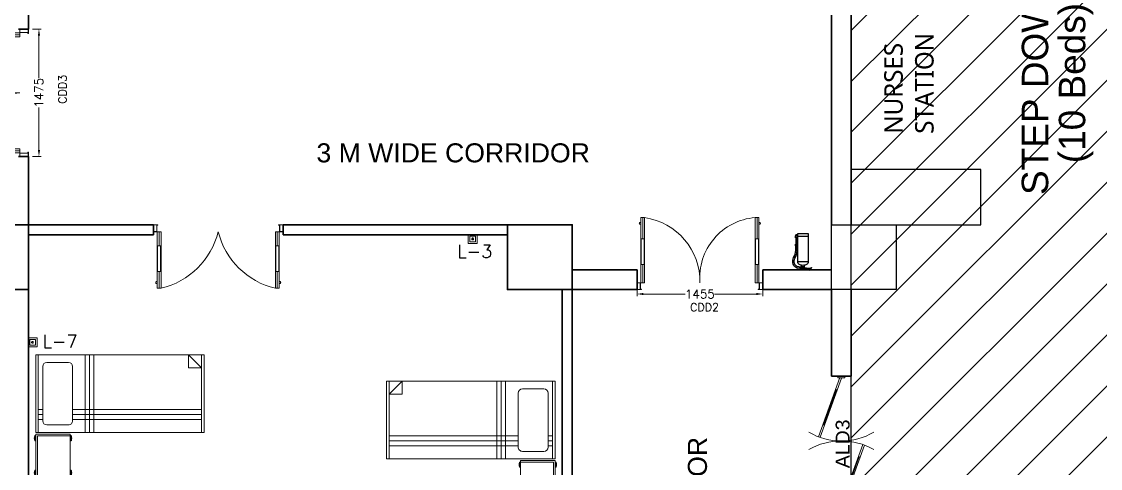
# Model space of a CAD drawing. Header units: millimetres. Extents: x 3552052 to 4144896, y -707811 to -630695.
# Drawn here: x 3829837 to 3842324, y -651262 to -646092 of the extents above; entities that cross this region are included whole.
import ezdxf
from ezdxf.enums import TextEntityAlignment as Align

# ---------------------------------------------------------------- set-up
doc = ezdxf.new("R2010")
doc.units = ezdxf.units.MM
doc.header["$LTSCALE"] = 6
doc.header["$MEASUREMENT"] = 0
doc.layers.get('0').update_dxf_attribs({"linetype": 'CONTINUOUS', "lineweight": 0})
doc.layers.get('Defpoints').update_dxf_attribs({"linetype": 'CONTINUOUS', "lineweight": 0})
for name, color, linetype, lineweight in [('1200 Door', 144, 'CONTINUOUS', 0), ('COL', 5, 'CONTINUOUS', 0), ('D.F', 251, 'CONTINUOUS', 0), ('DIM', 7, 'CONTINUOUS', 0), ('DOOR', 44, 'CONTINUOUS', 0), ('Double Leaf Door', 4, 'CONTINUOUS', 0), ('ELE.LAN POINT', 3, 'CONTINUOUS', 0), ('FA-FIRE TEXT', 7, 'CONTINUOUS', 0), ('furniture', 33, 'CONTINUOUS', 0), ('WALL', 8, 'CONTINUOUS', 0)]:
    doc.layers.add(name, color=color, linetype=linetype, lineweight=lineweight)
doc.layers.add('dwgmodels.com', color=250, linetype='CONTINUOUS')
doc.styles.add('ARIAL', font='arial.ttf')
doc.styles.add('ROMANS', font='romans.shx')
doc.dimstyles.new('AEPL1', dxfattribs={"dimtxt": 100, "dimasz": 75, "dimexe": 25, "dimexo": 50, "dimtad": 0, "dimdec": 0, "dimtxsty": 'ROMANS', "dimcen": 2.5, "dimclrd": 7, "dimclre": 7, "dimclrt": 7, "dimadec": 0, "dimazin": 0, "dimtfac": 1, "dimtdec": 0, "dimtmove": 0, "dimatfit": 3, "dimfxl": 1, "dimlwd": 0, "dimlwe": 0, "dimarcsym": 0})

# ---------------------------------------------------------------- blocks, each defined once
blk = doc.blocks.new('Z$W@#5624')
at = {"layer": 'DOOR'}
for p, q in [((1779, 470), (957, 769)), ((1770, 446), (949, 745)), ((1122, 709), (1113, 685)), ((1610, 518), (1117, 697)), ((0, 499), (25, 499)), ((0, 400), (0, 499)), ((19, 429), (28, 453)), ((25, 400), (25, 499)), ((28, 453), (849, 154)), ((1614, 529), (1606, 506)), ((1779, 470), (1770, 446)), ((1798, 499), (1773, 499)), ((1773, 400), (1773, 499)), ((1798, 400), (1798, 499)), ((0, 400), (25, 400)), ((19, 429), (840, 130)), ((183, 369), (192, 393)), ((188, 381), (680, 202)), ((1798, 400), (1773, 400)), ((685, 214), (676, 190))]:
    blk.add_line(p, q, dxfattribs=at)
at = {"layer": 'DOOR', "color": 145, "extrusion": (0, 0, -1)}
for centre, start_param, end_param in [((0, 449), -0.523599, 0.523599), ((1798, 449), 2.617994, 3.665191)]:
    blk.add_ellipse(centre, major_axis=(899, 0), ratio=1, start_param=start_param, end_param=end_param, dxfattribs=at)
blk = doc.blocks.new('A$C45A5314D')
at = {"layer": 'furniture', "color": 6, "ltscale": 0.75}
for p, q in [((-1962, 946), (-1950, 946)), ((-1962, 946), (-1950, 946)), ((-1962, 946), (-1962, 887)), ((-1962, 944), (-1950, 944)), ((-1962, 943), (-1950, 943)), ((-1962, 941), (-1950, 941)), ((-1962, 939), (-1950, 939)), ((-1962, 936), (-1950, 936)), ((-1962, 932), (-1950, 932)), ((-1962, 927), (-1950, 927)), ((-1962, 921), (-1950, 921)), ((-1962, 913), (-1950, 913)), ((-1962, 907), (-1950, 907)), ((-1962, 902), (-1950, 902)), ((-1962, 898), (-1950, 898)), ((-1962, 895), (-1950, 895)), ((-1962, 892), (-1950, 892)), ((-1962, 891), (-1950, 891)), ((-1962, 889), (-1950, 889)), ((-1962, 888), (-1950, 888)), ((-1962, 887), (-1950, 887)), ((-1950, 967), (-1550, 967)), ((-1950, 467), (-1950, 967)), ((-1930, 948), (-1930, 487)), ((-1930, 948), (-1550, 948)), ((-1550, 967), (-1550, 467)), ((-1538, 946), (-1550, 946)), ((-1538, 946), (-1550, 946)), ((-1538, 944), (-1550, 944)), ((-1538, 943), (-1550, 943)), ((-1538, 941), (-1550, 941)), ((-1538, 939), (-1550, 939)), ((-1538, 936), (-1550, 936)), ((-1538, 932), (-1550, 932)), ((-1538, 927), (-1550, 927)), ((-1538, 921), (-1550, 921)), ((-1538, 913), (-1550, 913)), ((-1538, 907), (-1550, 907)), ((-1538, 902), (-1550, 902)), ((-1538, 898), (-1550, 898)), ((-1538, 895), (-1550, 895)), ((-1538, 892), (-1550, 892)), ((-1538, 891), (-1550, 891)), ((-1538, 889), (-1550, 889)), ((-1538, 888), (-1550, 888)), ((-1538, 887), (-1550, 887)), ((-1538, 946), (-1538, 887)), ((-1962, 545), (-1950, 545)), ((-1962, 545), (-1950, 545)), ((-1962, 545), (-1962, 486)), ((-1962, 543), (-1950, 543)), ((-1962, 542), (-1950, 542)), ((-1962, 540), (-1950, 540)), ((-1962, 538), (-1950, 538)), ((-1962, 535), (-1950, 535)), ((-1962, 531), (-1950, 531)), ((-1962, 526), (-1950, 526)), ((-1962, 520), (-1950, 520)), ((-1962, 512), (-1950, 512)), ((-1962, 506), (-1950, 506)), ((-1962, 501), (-1950, 501)), ((-1538, 545), (-1550, 545)), ((-1538, 545), (-1550, 545)), ((-1538, 543), (-1550, 543)), ((-1538, 542), (-1550, 542)), ((-1538, 540), (-1550, 540)), ((-1538, 538), (-1550, 538)), ((-1538, 535), (-1550, 535)), ((-1538, 531), (-1550, 531)), ((-1538, 526), (-1550, 526)), ((-1538, 520), (-1550, 520)), ((-1538, 512), (-1550, 512)), ((-1538, 506), (-1550, 506)), ((-1538, 501), (-1550, 501)), ((-1538, 545), (-1538, 486)), ((-1962, 497), (-1950, 497)), ((-1962, 494), (-1950, 494)), ((-1962, 491), (-1950, 491)), ((-1962, 490), (-1950, 490)), ((-1962, 488), (-1950, 488)), ((-1962, 487), (-1950, 487)), ((-1962, 486), (-1950, 486)), ((-1962, 486), (-1950, 486)), ((-1550, 467), (-1950, 467)), ((-1550, 487), (-1930, 487)), ((-1538, 497), (-1550, 497)), ((-1538, 494), (-1550, 494)), ((-1538, 491), (-1550, 491)), ((-1538, 490), (-1550, 490)), ((-1538, 488), (-1550, 488)), ((-1538, 487), (-1550, 487)), ((-1538, 486), (-1550, 486))]:
    blk.add_line(p, q, dxfattribs=at)
at = {"layer": 'furniture', "color": 6}
for p, q in [((0, 450), (-1950, 450)), ((-1950, 450), (-1950, -450)), ((-1920, 450), (-1920, -450)), ((-1377, -450), (-1377, 450)), ((-1327, -450), (-1327, 450)), ((-1277, -450), (-1277, 450)), ((-30, -450), (-30, 450)), ((0, -450), (0, 450)), ((-1920, 300), (-1869, 300)), ((-1869, 313), (-1869, -313)), ((-1572, 362), (-1820, 362)), ((-1523, 313), (-1523, -313)), ((-1523, 300), (-30, 300)), ((-1920, 241), (-1869, 241)), ((-1920, 182), (-1869, 182)), ((-1523, 241), (-30, 241)), ((-1523, 182), (-30, 182)), ((-1820, -362), (-1572, -362)), ((-180, -450), (-30, -300)), ((-180, -450), (-180, -300)), ((-30, -300), (-180, -300)), ((-1950, -450), (0, -450))]:
    blk.add_line(p, q, dxfattribs=at)
at = {"layer": 'furniture', "color": 6, "ltscale": 0.75}
for centre, start, end in [((-1876, 917), 161.0754, 198.9247), ((-1624, 917), 341.0754, 18.9247), ((-1876, 516), 161.0754, 198.9247), ((-1624, 516), 341.0754, 18.9247)]:
    blk.add_arc(centre, 91.1, start, end, dxfattribs=at)
at = {"layer": 'furniture', "color": 6}
for centre, start, end in [((-1820, 313), 90, 180), ((-1572, 313), 0, 90), ((-1820, -313), 180, 270), ((-1572, -313), 270, 0)]:
    blk.add_arc(centre, 49.2, start, end, dxfattribs=at)
blk = doc.blocks.new('*D880')
at = {"layer": 'Defpoints', "color": 0, "linetype": 'ByBlock', "transparency": 16777216}
for p in [(3929084, -691812), (3930539, -691812), (3930539, -691977)]:
    blk.add_point(p, dxfattribs=at)
at = {"layer": 'DIM', "color": 7, "linetype": 'ByBlock', "lineweight": 0, "transparency": 16777216}
for p, q in [((3929084, -691862), (3929084, -692002)), ((3930539, -691862), (3930539, -692002)), ((3929159, -691977), (3929642, -691977)), ((3930464, -691977), (3929982, -691977))]:
    blk.add_line(p, q, dxfattribs=at)
at = {"layer": 'DIM', "color": 7, "linetype": 'ByBlock', "transparency": 16777216}
for points in [[(3929159, -691964), (3929159, -691989), (3929084, -691977)], [(3930464, -691964), (3930464, -691989), (3930539, -691977)]]:
    blk.add_solid(points, dxfattribs=at)
at = {"layer": 'DIM', "color": 7, "linetype": 'ByBlock', "lineweight": -3, "transparency": 16777216, "insert": (3929812, -691977), "char_height": 100, "attachment_point": 5, "style": 'ROMANS'}
blk.add_mtext('1455', dxfattribs=at)
blk = doc.blocks.new('1800x80')
at = {"layer": 'Double Leaf Door'}
for points in [[(101770, -25418), (101775, -25418), (101775, -25121), (101770, -25121)], [(101814, -25121), (101809, -25121), (101809, -25418), (101814, -25418)], [(103113, -25121), (103118, -25121), (103118, -25418), (103113, -25418)], [(103157, -25418), (103152, -25418), (103152, -25121), (103157, -25121)]]:
    blk.add_hatch(color=6, dxfattribs=at).paths.add_polyline_path(points)
at = {"layer": 'Double Leaf Door', "color": 8}
for p, q in [((101770, -25582), (101770, -24928)), ((101770, -24928), (101814, -24928)), ((101792, -25121), (101792, -24928)), ((101814, -24928), (101814, -25582)), ((103157, -24928), (103113, -24928)), ((103113, -24928), (103113, -25582)), ((103135, -25121), (103135, -24928)), ((103157, -25582), (103157, -24928)), ((101756, -24985), (101756, -25003)), ((101770, -24983), (101758, -24983)), ((101758, -25005), (101770, -25005)), ((101770, -24983), (101770, -25005)), ((103157, -24983), (103169, -24983)), ((103157, -24983), (103157, -25005)), ((103169, -25005), (103157, -25005)), ((103171, -24985), (103171, -25003)), ((101792, -25582), (101792, -25418)), ((103135, -25582), (103135, -25418)), ((101726, -25582), (101726, -25682)), ((101766, -25582), (101726, -25582)), ((101728, -25584), (101728, -25680)), ((101764, -25584), (101728, -25584)), ((101764, -25679), (101764, -25584)), ((101766, -25677), (101766, -25582)), ((101814, -25582), (101770, -25582)), ((103113, -25582), (103157, -25582)), ((103161, -25677), (103161, -25582)), ((103161, -25582), (103201, -25582)), ((103163, -25679), (103163, -25584)), ((103163, -25584), (103199, -25584)), ((103199, -25584), (103199, -25680)), ((103201, -25582), (103201, -25682)), ((101726, -25682), (101766, -25682)), ((101728, -25680), (101766, -25680)), ((101776, -25679), (101764, -25679)), ((101778, -25677), (101766, -25677)), ((101766, -25680), (101776, -25680)), ((101766, -25682), (101778, -25682)), ((101776, -25680), (101776, -25679)), ((101778, -25682), (101778, -25677)), ((103149, -25682), (103149, -25677)), ((103149, -25677), (103161, -25677)), ((103161, -25682), (103149, -25682)), ((103151, -25680), (103151, -25679)), ((103151, -25679), (103163, -25679)), ((103161, -25680), (103151, -25680)), ((103199, -25680), (103161, -25680)), ((103201, -25682), (103161, -25682))]:
    blk.add_line(p, q, dxfattribs=at)
at = {"layer": 'Double Leaf Door', "color": 6}
for p, q in [((101814, -25121), (101770, -25121)), ((101770, -25121), (101770, -25418)), ((101775, -25418), (101775, -25121)), ((101809, -25418), (101809, -25121)), ((101814, -25418), (101814, -25121)), ((103113, -25418), (103113, -25121)), ((103113, -25121), (103157, -25121)), ((103118, -25418), (103118, -25121)), ((103152, -25418), (103152, -25121)), ((103157, -25121), (103157, -25418)), ((101770, -25418), (101814, -25418)), ((103157, -25418), (103113, -25418))]:
    blk.add_line(p, q, dxfattribs=at)
at = {"layer": 'Double Leaf Door', "color": 6, "ltscale": 100}
for p, q in [((101809, -25121), (101809, -25418)), ((103118, -25121), (103118, -25418))]:
    blk.add_line(p, q, dxfattribs=at)
at = {"layer": 'Double Leaf Door', "color": 6}
for points in [[(101770, -25121), (101770, -25418), (101775, -25418), (101775, -25121), (101770, -25121)], [(101814, -25121), (101814, -25418), (101809, -25418), (101809, -25121), (101814, -25121)], [(103113, -25121), (103113, -25418), (103118, -25418), (103118, -25121), (103113, -25121)], [(103157, -25121), (103157, -25418), (103152, -25418), (103152, -25121), (103157, -25121)]]:
    blk.add_lwpolyline(points, dxfattribs=at)
at = {"layer": 'Double Leaf Door', "ltscale": 5000}
for points in [[(101770, -25121), (101770, -25418), (101775, -25418), (101775, -25121), (101770, -25121)], [(103157, -25121), (103157, -25418), (103152, -25418), (103152, -25121), (103157, -25121)]]:
    blk.add_lwpolyline(points, dxfattribs=at)
at = {"layer": 'Double Leaf Door', "color": 8}
for centre, radius, start, end in [((101732, -25659), 736, 6.0142, 83.5863), ((103143, -25607), 680, 92.5046, 177.8949), ((101756, -24994), 3.72, 90, 270), ((101758, -24985), 1.98, 90, 180), ((101758, -25003), 1.98, 180, 270), ((103169, -24985), 1.98, 0, 90), ((103169, -25003), 1.98, 270, 0), ((103171, -24994), 3.72, 270, 90)]:
    blk.add_arc(centre, radius, start, end, dxfattribs=at)
blk = doc.blocks.new('*D882')
at = {"layer": 'Defpoints', "color": 0, "linetype": 'ByBlock', "transparency": 16777216}
for p in [(3922039, -688911), (3922162, -688911), (3922039, -690386)]:
    blk.add_point(p, dxfattribs=at)
at = {"layer": 'DIM', "color": 7, "linetype": 'ByBlock', "lineweight": 0, "transparency": 16777216}
for p, q in [((3922089, -688911), (3922187, -688911)), ((3922162, -688986), (3922162, -689479)), ((3922162, -690311), (3922162, -689819)), ((3922089, -690386), (3922187, -690386))]:
    blk.add_line(p, q, dxfattribs=at)
at = {"layer": 'DIM', "color": 7, "linetype": 'ByBlock', "transparency": 16777216}
for points in [[(3922150, -688986), (3922175, -688986), (3922162, -688911)], [(3922150, -690311), (3922175, -690311), (3922162, -690386)]]:
    blk.add_solid(points, dxfattribs=at)
at = {"layer": 'DIM', "color": 7, "linetype": 'ByBlock', "lineweight": -3, "transparency": 16777216, "insert": (3922162, -689649), "char_height": 100, "attachment_point": 5, "rotation": 90, "style": 'ROMANS'}
blk.add_mtext('1475', dxfattribs=at)
blk = doc.blocks.new('2000x80')
at = {"layer": 'Double Leaf Door'}
for points in [[(104210, -25358), (104215, -25358), (104215, -25061), (104210, -25061)], [(104254, -25061), (104249, -25061), (104249, -25358), (104254, -25358)], [(105533, -25061), (105538, -25061), (105538, -25358), (105533, -25358)], [(105577, -25358), (105572, -25358), (105572, -25061), (105577, -25061)]]:
    blk.add_hatch(color=6, dxfattribs=at).paths.add_polyline_path(points)
at = {"layer": 'Double Leaf Door', "color": 8}
for p, q in [((104210, -25567), (104210, -24813)), ((104210, -24813), (104254, -24813)), ((104232, -25061), (104232, -24813)), ((104254, -24813), (104254, -25567)), ((105577, -24813), (105533, -24813)), ((105533, -24813), (105533, -25567)), ((105555, -25061), (105555, -24813)), ((105577, -25567), (105577, -24813)), ((104196, -24871), (104196, -24888)), ((104210, -24869), (104198, -24869)), ((104198, -24890), (104210, -24890)), ((104210, -24869), (104210, -24890)), ((105577, -24869), (105589, -24869)), ((105577, -24869), (105577, -24890)), ((105589, -24890), (105577, -24890)), ((105591, -24871), (105591, -24888)), ((104232, -25567), (104232, -25358)), ((105555, -25567), (105555, -25358)), ((104166, -25567), (104166, -25647)), ((104206, -25567), (104166, -25567)), ((104168, -25569), (104168, -25645)), ((104204, -25569), (104168, -25569)), ((104204, -25644), (104204, -25569)), ((104206, -25642), (104206, -25567)), ((104254, -25567), (104210, -25567)), ((105533, -25567), (105577, -25567)), ((105581, -25642), (105581, -25567)), ((105581, -25567), (105621, -25567)), ((105583, -25644), (105583, -25569)), ((105583, -25569), (105619, -25569)), ((105619, -25569), (105619, -25645)), ((105621, -25567), (105621, -25647)), ((104166, -25647), (104206, -25647)), ((104168, -25645), (104206, -25645)), ((104216, -25644), (104204, -25644)), ((104218, -25642), (104206, -25642)), ((104206, -25645), (104216, -25645)), ((104206, -25647), (104218, -25647)), ((104216, -25645), (104216, -25644)), ((104218, -25647), (104218, -25642)), ((105569, -25647), (105569, -25642)), ((105569, -25642), (105581, -25642)), ((105581, -25647), (105569, -25647)), ((105571, -25645), (105571, -25644)), ((105571, -25644), (105583, -25644)), ((105581, -25645), (105571, -25645)), ((105619, -25645), (105581, -25645)), ((105621, -25647), (105581, -25647))]:
    blk.add_line(p, q, dxfattribs=at)
at = {"layer": 'Double Leaf Door', "color": 6}
for p, q in [((104254, -25061), (104210, -25061)), ((104210, -25061), (104210, -25358)), ((104215, -25358), (104215, -25061)), ((104249, -25358), (104249, -25061)), ((104254, -25358), (104254, -25061)), ((105533, -25358), (105533, -25061)), ((105533, -25061), (105577, -25061)), ((105538, -25358), (105538, -25061)), ((105572, -25358), (105572, -25061)), ((105577, -25061), (105577, -25358)), ((104210, -25358), (104254, -25358)), ((105577, -25358), (105533, -25358))]:
    blk.add_line(p, q, dxfattribs=at)
at = {"layer": 'Double Leaf Door', "color": 6, "ltscale": 100}
for p, q in [((104249, -25061), (104249, -25358)), ((105538, -25061), (105538, -25358))]:
    blk.add_line(p, q, dxfattribs=at)
at = {"layer": 'Double Leaf Door', "color": 6}
for points in [[(104210, -25061), (104210, -25358), (104215, -25358), (104215, -25061), (104210, -25061)], [(104254, -25061), (104254, -25358), (104249, -25358), (104249, -25061), (104254, -25061)], [(105533, -25061), (105533, -25358), (105538, -25358), (105538, -25061), (105533, -25061)], [(105577, -25061), (105577, -25358), (105572, -25358), (105572, -25061), (105577, -25061)]]:
    blk.add_lwpolyline(points, dxfattribs=at)
at = {"layer": 'Double Leaf Door', "ltscale": 5000}
for points in [[(104210, -25061), (104210, -25358), (104215, -25358), (104215, -25061), (104210, -25061)], [(105577, -25061), (105577, -25358), (105572, -25358), (105572, -25061), (105577, -25061)]]:
    blk.add_lwpolyline(points, dxfattribs=at)
at = {"layer": 'Double Leaf Door', "color": 8}
for centre, radius, start, end in [((104144, -25555), 750, 359.0321, 81.5724), ((105589, -25509), 698, 94.5944, 184.8011), ((104196, -24880), 3.72, 90, 270), ((104198, -24871), 1.98, 90, 180), ((104198, -24888), 1.98, 180, 270), ((105589, -24871), 1.98, 0, 90), ((105589, -24888), 1.98, 270, 0), ((105591, -24880), 3.72, 270, 90)]:
    blk.add_arc(centre, radius, start, end, dxfattribs=at)
blk = doc.blocks.new('1500x80')
at = {"layer": 'Double Leaf Door'}
for points in [[(99336, -25418), (99341, -25418), (99341, -25121), (99336, -25121)], [(99380, -25121), (99375, -25121), (99375, -25418), (99380, -25418)], [(100704, -25121), (100709, -25121), (100709, -25418), (100704, -25418)], [(100748, -25418), (100743, -25418), (100743, -25121), (100748, -25121)]]:
    blk.add_hatch(color=6, dxfattribs=at).paths.add_polyline_path(points)
at = {"layer": 'Double Leaf Door', "color": 8}
for p, q in [((99336, -25582), (99336, -24928)), ((99336, -24928), (99380, -24928)), ((99358, -25121), (99358, -24928)), ((99380, -24928), (99380, -25582)), ((100748, -24928), (100704, -24928)), ((100704, -24928), (100704, -25582)), ((100726, -25121), (100726, -24928)), ((100748, -25582), (100748, -24928)), ((99322, -24985), (99322, -25003)), ((99336, -24983), (99324, -24983)), ((99324, -25005), (99336, -25005)), ((99336, -24983), (99336, -25005)), ((100748, -24983), (100760, -24983)), ((100748, -24983), (100748, -25005)), ((100760, -25005), (100748, -25005)), ((100762, -24985), (100762, -25003)), ((99358, -25582), (99358, -25418)), ((100726, -25582), (100726, -25418)), ((99292, -25582), (99292, -25662)), ((99332, -25582), (99292, -25582)), ((99294, -25584), (99294, -25660)), ((99330, -25584), (99294, -25584)), ((99330, -25659), (99330, -25584)), ((99332, -25657), (99332, -25582)), ((99380, -25582), (99336, -25582)), ((100704, -25582), (100748, -25582)), ((100752, -25657), (100752, -25582)), ((100752, -25582), (100792, -25582)), ((100754, -25659), (100754, -25584)), ((100754, -25584), (100790, -25584)), ((100790, -25584), (100790, -25660)), ((100792, -25582), (100792, -25662)), ((99292, -25662), (99332, -25662)), ((99294, -25660), (99332, -25660)), ((99342, -25659), (99330, -25659)), ((99344, -25657), (99332, -25657)), ((99332, -25660), (99342, -25660)), ((99332, -25662), (99344, -25662)), ((99342, -25660), (99342, -25659)), ((99344, -25662), (99344, -25657)), ((100740, -25662), (100740, -25657)), ((100740, -25657), (100752, -25657)), ((100752, -25662), (100740, -25662)), ((100742, -25660), (100742, -25659)), ((100742, -25659), (100754, -25659)), ((100752, -25660), (100742, -25660)), ((100790, -25660), (100752, -25660)), ((100792, -25662), (100752, -25662))]:
    blk.add_line(p, q, dxfattribs=at)
at = {"layer": 'Double Leaf Door', "color": 6}
for p, q in [((99380, -25121), (99336, -25121)), ((99336, -25121), (99336, -25418)), ((99341, -25418), (99341, -25121)), ((99375, -25418), (99375, -25121)), ((99380, -25418), (99380, -25121)), ((100704, -25418), (100704, -25121)), ((100704, -25121), (100748, -25121)), ((100709, -25418), (100709, -25121)), ((100743, -25418), (100743, -25121)), ((100748, -25121), (100748, -25418)), ((99336, -25418), (99380, -25418)), ((100748, -25418), (100704, -25418))]:
    blk.add_line(p, q, dxfattribs=at)
at = {"layer": 'Double Leaf Door', "color": 6, "ltscale": 100}
for p, q in [((99375, -25121), (99375, -25418)), ((100709, -25121), (100709, -25418))]:
    blk.add_line(p, q, dxfattribs=at)
at = {"layer": 'Double Leaf Door', "color": 6}
for points in [[(99336, -25121), (99336, -25418), (99341, -25418), (99341, -25121), (99336, -25121)], [(99380, -25121), (99380, -25418), (99375, -25418), (99375, -25121), (99380, -25121)], [(100704, -25121), (100704, -25418), (100709, -25418), (100709, -25121), (100704, -25121)], [(100748, -25121), (100748, -25418), (100743, -25418), (100743, -25121), (100748, -25121)]]:
    blk.add_lwpolyline(points, dxfattribs=at)
at = {"layer": 'Double Leaf Door', "ltscale": 5000}
for points in [[(99336, -25121), (99336, -25418), (99341, -25418), (99341, -25121), (99336, -25121)], [(100748, -25121), (100748, -25418), (100743, -25418), (100743, -25121), (100748, -25121)]]:
    blk.add_lwpolyline(points, dxfattribs=at)
at = {"layer": 'Double Leaf Door', "color": 8}
for centre, radius, start, end in [((99176, -25796), 892, 13.906, 76.7864), ((100908, -25796), 892, 103.2136, 166.094), ((99322, -24994), 3.72, 90, 270), ((99324, -24985), 1.98, 90, 180), ((99324, -25003), 1.98, 180, 270), ((100760, -24985), 1.98, 0, 90), ((100760, -25003), 1.98, 270, 0), ((100762, -24994), 3.72, 270, 90)]:
    blk.add_arc(centre, radius, start, end, dxfattribs=at)
blk = doc.blocks.new('Voice')
at = {"layer": 'ELE.LAN POINT', "color": 6}
for points in [[(0, -32), (128, -32), (128, 92), (0, 92)], [(22, -10), (106, -10), (106, 70), (22, 70)], [(77, 21), (70, 21), (70, 12), (58, 12), (58, 21), (51, 21), (51, 39), (77, 39)], [(76, 23), (68, 23), (68, 13), (59, 13), (59, 23), (52, 23), (52, 37), (76, 37)]]:
    blk.add_lwpolyline(points, close=True, dxfattribs=at)
blk = doc.blocks.new('Fire Extinguisher_side_dwgmodels.com')
at = {"color": 0}
for p, q in [((-35, 403), (-24, 403)), ((-35, 403), (-35, 387)), ((-35, 401), (-24, 401)), ((-35, 400), (-24, 400)), ((-35, 391), (-24, 391)), ((-35, 390), (-24, 390)), ((-35, 387), (-24, 387)), ((-19, 401), (-14, 401)), ((-19, 401), (-19, 389)), ((-19, 389), (-14, 389)), ((-16, 384), (16, 384)), ((-16, 384), (-16, 368)), ((-15, 419), (73, 426)), ((-15, 419), (-14, 403)), ((-15, 387), (15, 387)), ((-15, 386), (-15, 384)), ((-15, 386), (15, 386)), ((-13, 405), (-14, 411)), ((12, 403), (-14, 403)), ((-14, 387), (-14, 403)), ((-10, 407), (11, 406)), ((-9, 405), (-10, 407)), ((-10, 405), (11, 404)), ((-3, 397), (-5, 398)), ((3, 397), (5, 398)), ((11, 408), (10, 408)), ((10, 408), (11, 408)), ((11, 406), (16, 406)), ((12, 404), (37, 403)), ((14, 403), (12, 403)), ((14, 400), (14, 403)), ((14, 387), (14, 399)), ((15, 386), (15, 384)), ((16, 384), (16, 368)), ((18, 411), (18, 408)), ((18, 410), (38, 409)), ((20, 414), (36, 416)), ((36, 416), (77, 422)), ((-60, 326), (60, 326)), ((-83, 27), (-83, 28)), ((-69, 28), (-83, 28)), ((-83, 27), (-69, 27)), ((-82, 27), (-82, 16)), ((-82, 18), (-70, 18)), ((-70, 16), (-82, 16)), ((-70, 27), (-70, 16)), ((-69, 27), (-69, 28)), ((-60, 30), (60, 30))]:
    blk.add_line(p, q, dxfattribs=at)
for points in [[(-35, 402), (-38, 402), (-43, 403, 0.221592), (-86, 392, 0.368254), (-108, 279, -0.110132), (-83, 196, -0.031281), (-83, 144, 1.053637)], [(-35, 389), (-38, 389), (-48, 388, 0.176974), (-76, 380, 0.368254), (-94, 287, -0.110132), (-67, 197, -0.030795), (-67, 144, -0.030795)], [(1, 391), (0, 400, 0.921151), (0, 400), (-1, 391)], [(38, 403), (84, 402, -0.246805), (95, 396, 0.43613), (98, 396, 0.479518), (90, 406), (39, 409)], [(-16, 368, 0.097205), (-47, 355, 0.239427), (-60, 336), (-60, 144)], [(-60, 124), (-60, 3, 0.224832), (-57, 0), (57, 0, 0.224832), (60, 3), (60, 336, 0.239427), (47, 355, 0.097205), (16, 368)], [(-58, 144), (-86, 144, 0.414214), (-88, 142), (-88, 126, 0.414214), (-86, 124), (-58, 124)], [(-69, 28, 0.414214), (-66, 31), (-66, 50), (-86, 50), (-86, 31, 0.414214), (-83, 28)]]:
    blk.add_lwpolyline(points, format="xyb", dxfattribs=at)
blk.add_lwpolyline([(-58, 144), (-58, 124)], dxfattribs=at)
for centre, radius in [((-11, 405), 0.818), ((0, 395), 8), ((0, 395), 7.35)]:
    blk.add_circle(centre, radius, dxfattribs=at)
for centre, radius, start, end in [((-24, 396), 7.45, 50.2127, 88.8117), ((-24, 403), 1.98, 271.9881, 358.9526), ((-26, 395), 5.13, 297.4534, 62.5466), ((-24, 388), 1.98, 1.0474, 88.0119), ((-24, 395), 7.45, 271.1883, 309.7873), ((-15, 386), 0.8, 90, 270), ((-11, 405), 1.96, 184.1612, 4.1612), ((0, 395), 5.65, 31.9163, 148.0837), ((0, 395), 3.41, 97.2416, 148.0837), ((0, 390), 1.22, 124.6063, 55.8009), ((0, 395), 3.41, 31.9163, 83.9526), ((10, 408), 0.343, 90, 270), ((25, 408), 14, 181.0255, 178.2204), ((25, 408), 13.6, 181.0585, 178.1631), ((11, 408), 0.343, 270, 90), ((15, 386), 0.8, 270, 90), ((16, 408), 2.4, 266.9201, 4.1612), ((21, 411), 2.4, 97.9905, 184.1612), ((73, 422), 4, 4.1612, 94.1612), ((-2952, 155), 2870, 357.8899, 359.3758), ((-2950, 155), 2884, 357.9004, 359.3789)]:
    blk.add_arc(centre, radius, start, end, dxfattribs=at)
blk.add_ellipse((0, 368), major_axis=(-16, 0), ratio=0.208077, start_param=0, end_param=3.141593, dxfattribs=at)
blk = doc.blocks.new('AAA')
at = {"layer": 'D.F', "linetype": 'ByBlock', "lineweight": -3}
h = blk.add_hatch(dxfattribs=at)
h.set_pattern_fill('ANSI31', scale=3333, style=0)
h.set_pattern_definition([(45, (895212.25, 36082.3), (-294.59836, 294.59836), [])])
h.paths.add_polyline_path([(3931564.4, -681421.4), (3937894.4, -681421.4), (3937894.4, -697851.4), (3931564.4, -697851.4)])
at = {"layer": 'COL', "color": 7, "lineweight": 30}
blk.add_lwpolyline([(3921289.4, -691176.4), (3922039.4, -691176.4), (3922039.4, -691926.4), (3921289.4, -691926.4)], close=True, dxfattribs=at)
at = {"layer": 'COL', "color": 7, "lineweight": 30, "elevation": 0}
blk.add_lwpolyline([(3927584.4, -691176.4), (3928334.4, -691176.4), (3928334.4, -691926.4), (3927584.4, -691926.4)], close=True, dxfattribs=at)
at = {"layer": 'D.F', "color": 7, "lineweight": -3, "ltscale": 15}
blk.add_lwpolyline([(3933064.4, -691176.5), (3933064.4, -690536.5), (3931564.4, -690536.5), (3931564.4, -691176.5)], close=True, dxfattribs=at)
at = {"layer": 'D.F', "color": 7, "lineweight": -3}
blk.add_lwpolyline([(3931334.4, -691176.5), (3932084.4, -691176.5), (3932084.4, -691926.5), (3931334.4, -691926.5)], close=True, dxfattribs=at)
at = {"layer": 'WALL', "color": 7, "linetype": 'ByBlock', "lineweight": 30}
for p, q in [((3922039.4, -688911.4), (3922039.4, -688136.4)), ((3931334.4, -691176.5), (3931334.4, -688136.4)), ((3931564.4, -691176.5), (3931564.4, -688136.4)), ((3922039.4, -690386.4), (3922039.4, -691176.4)), ((3923486.8, -691176.4, 0), (3922039.4, -691176.4)), ((3923486.8, -691291.4, 0), (3923486.8, -691176.4, 0)), ((3924986.8, -691291.4, 0), (3924986.8, -691176.4, 0)), ((3927584.4, -691176.4, 0), (3924986.8, -691176.4, 0)), ((3923486.8, -691291.4, 0), (3922039.4, -691291.4)), ((3927584.4, -691291.4, 0), (3924986.8, -691291.4, 0)), ((3929084.4, -691696.5), (3928334.4, -691696.5)), ((3929084.4, -691696.5), (3928334.4, -691696.5)), ((3929084.4, -691926.5), (3929084.4, -691696.5)), ((3929084.4, -691926.5), (3929084.4, -691696.5)), ((3930539.4, -691926.5), (3930539.4, -691696.5)), ((3931334.4, -691696.5), (3930539.4, -691696.5)), ((3930539.4, -691926.5), (3930539.4, -691696.5)), ((3931334.4, -691696.5), (3930539.4, -691696.5)), ((3922039.4, -691926.4), (3922039.4, -696651.4)), ((3928219.4, -697331.5), (3928219.4, -691926.4)), ((3928334.4, -698081.4), (3928334.4, -691926.4)), ((3929084.4, -691926.5), (3928334.4, -691926.5)), ((3931334.4, -691926.5), (3930539.4, -691926.5)), ((3931334.4, -692926.7), (3931334.4, -691926.5)), ((3931564.4, -692926.7), (3931564.4, -691926.5)), ((3931564.4, -692926.7), (3931334.4, -692926.7))]:
    blk.add_line(p, q, dxfattribs=at)
at = {"layer": 'WALL', "color": 7, "lineweight": 30}
for p, q in [((3921924.4, -688911.4), (3922039.4, -688911.4)), ((3921924.4, -690386.4), (3922039.4, -690386.4))]:
    blk.add_line(p, q, dxfattribs=at)
at = {"layer": 'WALL', "color": 7, "linetype": 'ByBlock', "lineweight": -3}
blk.add_lwpolyline([(3931564.4, -681421.4), (3937894.4, -681421.4), (3937894.4, -697851.4), (3931564.4, -697851.4)], close=True, dxfattribs=at)
at = {"layer": 'D.F', "color": 8, "linetype": 'Continuous', "lineweight": -3, "xscale": 0.8343726266175508, "yscale": 0.8343726266175508, "zscale": 0.8343726266175508, "rotation": 270}
blk.add_blockref('Z$W@#5624', (3931074.4, -692926.7), dxfattribs=at)
at = {"layer": 'Double Leaf Door', "color": 8, "lineweight": -3}
for name, p, rotation in [('1800x80', (3896357.6, -792112.6), 90), ('1500x80', (4024278.8, -716838.2, 0), 180)]:
    blk.add_blockref(name, p, dxfattribs=dict(at, rotation=rotation))
blk.add_blockref('2000x80', (3824918.5, -666279.3), dxfattribs=at)
at = {"layer": 'furniture', "color": 8, "linetype": 'Continuous', "lineweight": -3, "xscale": -1, "rotation": 179.9999868732303}
blk.add_blockref('A$C45A5314D', (3924074.9, -693129.7), dxfattribs=at)
at = {"layer": 'furniture', "color": 8, "linetype": 'Continuous', "lineweight": -3, "rotation": 180.0000131267693}
blk.add_blockref('A$C45A5314D', (3926186.3, -693435.5), dxfattribs=at)
at = {"layer": '1200 Door', "color": 8, "linetype": 'ByBlock', "lineweight": -3, "style": 'ROMANS'}
blk.add_text('CDD3', height=94.18, rotation=90, dxfattribs=at).set_placement((3922481.3, -689775.4, -35804.4))
blk.add_text('CDD2', height=94.18, dxfattribs=at).set_placement((3929698.3, -692177.2, -35804.4))
at = {"layer": 'D.F', "color": 7, "linetype": 'Continuous', "lineweight": -3, "style": 'ARIAL'}
for s, p in [('STEP DOWN', (3933843.2, -689536.5)), ('(10 Beds)', (3934272.1, -689536.5))]:
    blk.add_text(s, height=306.13, rotation=90, dxfattribs=at).set_placement(p, align=Align.CENTER)
at = {"layer": 'D.F', "color": 7, "lineweight": -3, "style": 'ARIAL', "width": 1}
blk.add_text('ALD3', height=161.2, rotation=90, dxfattribs=at).set_placement((3931544.4, -693992.1))
at = {"layer": 'D.F', "color": 8, "linetype": 'Continuous', "lineweight": -3, "insert": (3932519.9, -690122.8), "char_height": 214.291, "width": 161.6, "attachment_point": 7, "rotation": 90, "style": 'ARIAL'}
blk.add_mtext('{\\fSegoe Script|b0|i0|c0|p34;NURSES STATION}', dxfattribs=at)
at = {"layer": 'WALL', "color": 7, "linetype": 'Continuous', "lineweight": -3, "insert": (3926956.3, -690345.2), "char_height": 220.414, "width": 4941.395, "attachment_point": 5, "style": 'ARIAL'}
blk.add_mtext('3 M WIDE CORRIDOR', dxfattribs=at)
at = {"layer": 'WALL', "color": 7, "linetype": 'Continuous', "lineweight": -3, "insert": (3929784.8, -695212.6), "char_height": 220.414, "width": 4941.395, "attachment_point": 5, "rotation": 90, "style": 'ARIAL'}
blk.add_mtext('3 M WIDE CORRIDOR', dxfattribs=at)
at = {"layer": 'DIM', "color": 8, "linetype": 'ByBlock', "lineweight": -3}
dim = blk.add_linear_dim(base=(3922162.2, -688911.4), p1=(3922039.4, -690386.4), p2=(3922039.4, -688911.4), angle=90, dimstyle='AEPL1', dxfattribs=at)
dim.commit()
dim.dimension.update_dxf_attribs({"geometry": '*D882', "text_midpoint": (3922162.2, -689648.9)})
dim = blk.add_linear_dim(base=(3930539.4, -691976.5), p1=(3929084.4, -691811.5), p2=(3930539.4, -691811.5), dimstyle='AEPL1', dxfattribs=at)
dim.commit()
dim.dimension.update_dxf_attribs({"geometry": '*D880', "text_midpoint": (3929811.9, -691976.5), "dimtype": 160})

msp = doc.modelspace()

# ---------------------------------------------------------------- block references
at = {"color": 0, "lineweight": -3}
msp.add_blockref('AAA', (-92123.9, 42732.5), dxfattribs=at)
at = {"layer": 'dwgmodels.com', "color": 1, "xscale": -1, "rotation": 180}
msp.add_blockref('Fire Extinguisher_side_dwgmodels.com', (3838881.3, -648543.7), dxfattribs=at)
at = {"layer": 'ELE.LAN POINT', "color": 7, "lineweight": 30, "yscale": 0.8135966191344682, "zscale": 0.8135966191344682}
for p, xscale, rotation in [((3835006.5, -648584.8, 0), -0.8135966191344682, 180), ((3829941.4, -649751.6), 0.8135966191344682, 270.0000000000001)]:
    msp.add_blockref('Voice', p, dxfattribs=dict(at, xscale=xscale, rotation=rotation))

# ---------------------------------------------------------------- texts
at = {"layer": 'FA-FIRE TEXT', "color": 200, "lineweight": -3, "char_height": 150, "width": 349.838, "attachment_point": 1, "style": 'ROMANS'}
for s, insert in [('{\\C256;L-3}', (3834879.5, -648676.3)), ('{\\C256;L-7}', (3830080.5, -649715.5))]:
    msp.add_mtext(s, dxfattribs=dict(at, insert=insert))

doc.saveas('drawing.dxf')
